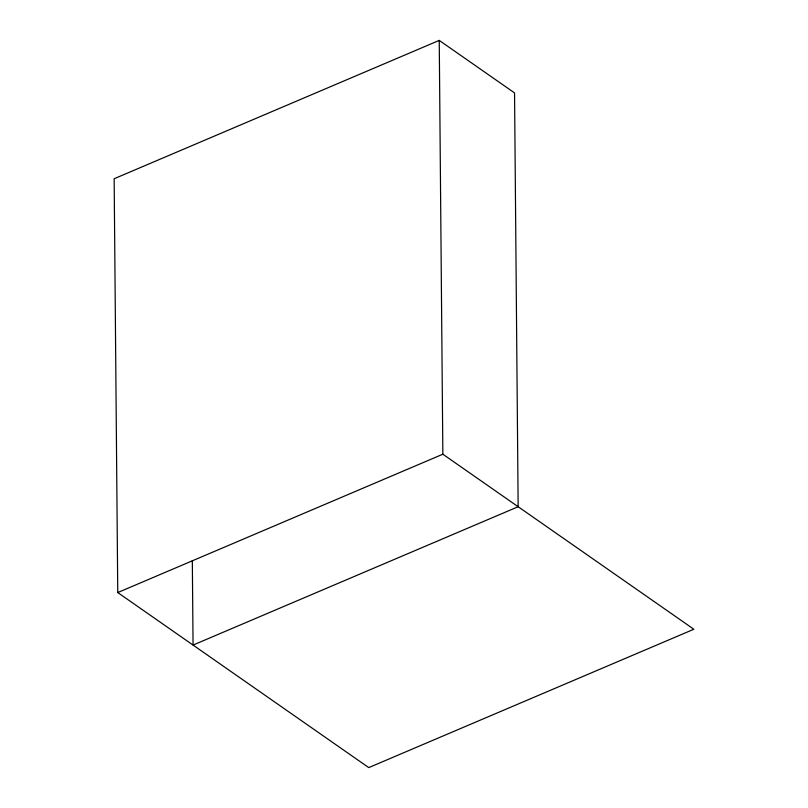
<?xml version="1.0" encoding="UTF-8"?>
<svg xmlns="http://www.w3.org/2000/svg" width="808" height="808" viewBox="0 0 808 808"><rect width="100%" height="100%" fill="white"/><g stroke="black" fill="none" stroke-linecap="round" stroke-linejoin="round"><path stroke-width="1.21" d="M439.239 40.4L114.15 178.75L117.756 592.557L368.761 767.6L693.85 629.25L442.855 454.207L439.239 40.4L514.544 92.91L518.15 506.727L193.061 645.067L192.324 560.54M117.756 592.557L442.855 454.207"/></g></svg>
